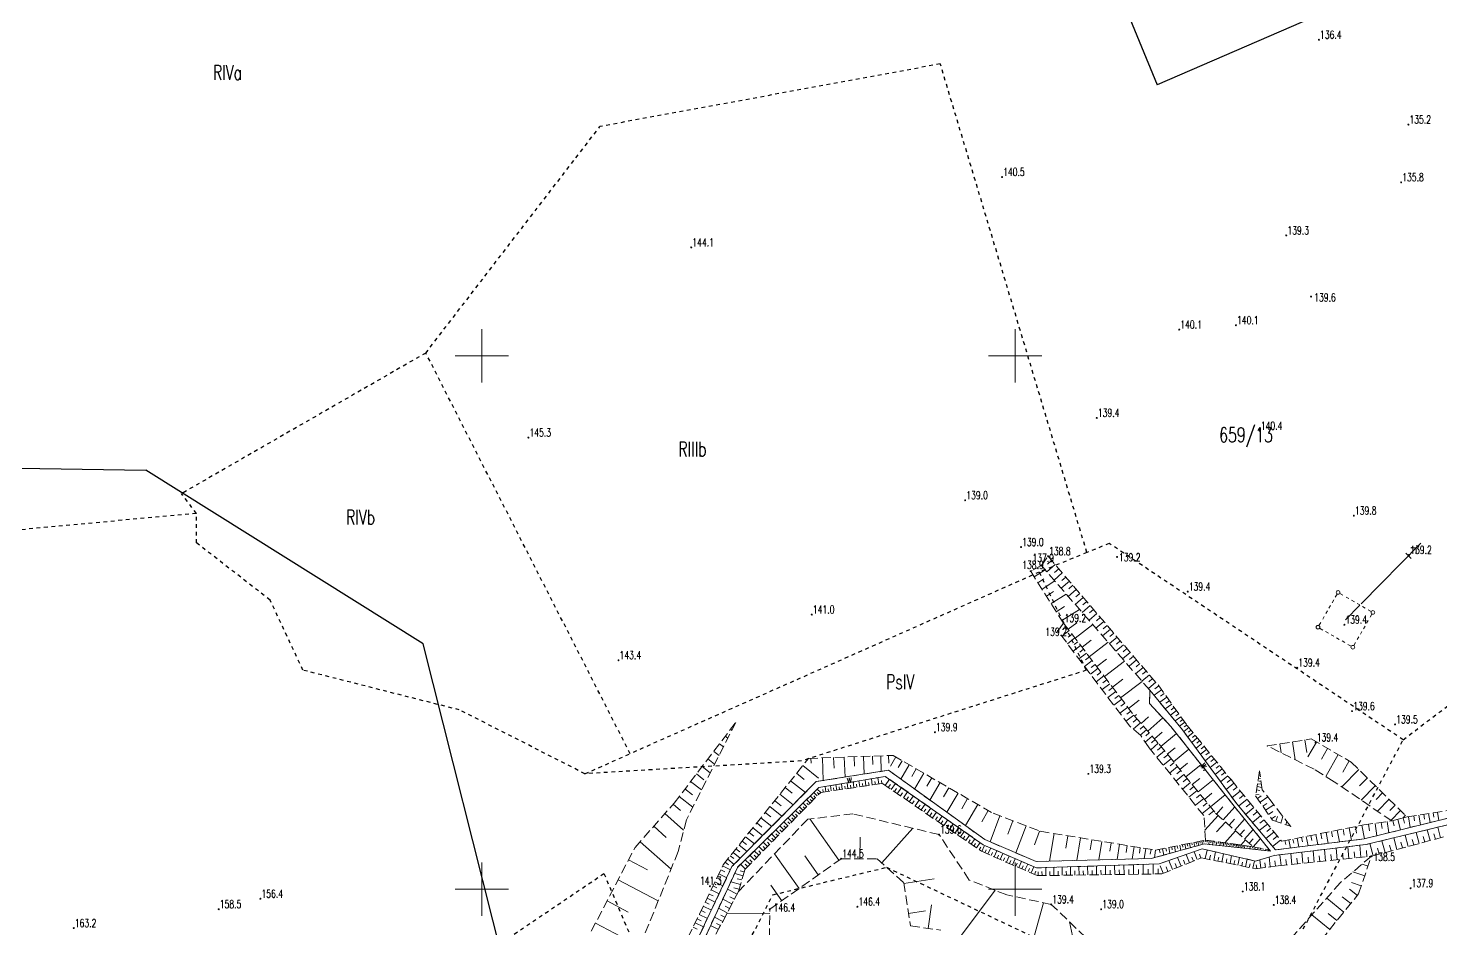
# Model space of a CAD drawing. Header units: metres. Extents: x 7583802 to 7586368, y 5958992 to 5960558.
# Drawn here: x 7585615 to 7585879.8, y 5959492.6 to 5959661.4 of the extents above; entities that cross this region are included whole.
import ezdxf
from ezdxf.enums import TextEntityAlignment as Align

# ---------------------------------------------------------------- set-up
doc = ezdxf.new("R2010")
doc.units = ezdxf.units.M
for name, pattern in [('1', [0]), ('2', [3, 2, -1]), ('3_1', [0]), ('3_BUBZ02', [2.45, 1.75, -0.7]), ('3_BUBZ02G', [2.45, 1.75, -0.7]), ('3_PTRW02', [0]), ('4_14', [1, -1]), ('4_SUPE_01', [0]), ('4_SUSM03_02', [0]), ('GUZ', [1.4, 0.7, -0.7])]:
    doc.linetypes.add(name, pattern=pattern)
doc.layers.get('0').update_dxf_attribs({"color": 250, "linetype": 'CONTINUOUS', "lineweight": 100})
for name, color, linetype, lineweight in [('1000_L_1', 7, '1', 18), ('BUBZ_L_1', 7, '3_BUBZ02', 18), ('DZIALKI-G_L_0', 7, '1', 25), ('DZIALKI_N_T_0', 7, 'CONTINUOUS', 25), ('KONTURY_L_0', 114, '2', 25), ('KONTURY_NR_T_0', 114, 'CONTINUOUS', 25), ('PTRW_E_T_0', 7, 'CONTINUOUS', 15), ('PTRW_L_1', 7, 'CONTINUOUS', 18), ('RTPW_T_0', 7, 'CONTINUOUS', 15), ('SUPE_L_1', 1, '4_SUPE_01', 18), ('SUSM_L_5', 7, 'CONTINUOUS', 18)]:
    doc.layers.add(name, color=color, linetype=linetype, lineweight=lineweight)
doc.styles.get("Standard").update_dxf_attribs({"font": 'Simplex.SHX', "width": 0.75})

# ---------------------------------------------------------------- blocks, each defined once
blk = doc.blocks.new('3_RTPW01')
at = {"linetype": 'CONTINUOUS'}
blk.add_circle((0, 0), 0.09, dxfattribs=at)

msp = doc.modelspace()

# ---------------------------------------------------------------- linework, layer by layer
at = {"layer": '1000_L_1', "linetype": '1'}
for p, q in [((7585700, 5959595), (7585700, 5959605)), ((7585800, 5959595), (7585800, 5959605)), ((7585695, 5959600), (7585705, 5959600)), ((7585795, 5959600), (7585805, 5959600)), ((7585700, 5959495), (7585700, 5959505)), ((7585800, 5959495), (7585800, 5959505)), ((7585695, 5959500), (7585705, 5959500)), ((7585795, 5959500), (7585805, 5959500))]:
    msp.add_line(p, q, dxfattribs=at)
at = {"layer": 'BUBZ_L_1', "linetype": '3_BUBZ02'}
for p, q in [((7585804.94, 5959560.68), (7585806.17, 5959562.43)), ((7585804.94, 5959560.68), (7585802.92, 5959559.63)), ((7585825.25, 5959537.33), (7585804.94, 5959560.68)), ((7585825.25, 5959537.33), (7585804.94, 5959560.68)), ((7585808.02, 5959548.4), (7585809.08, 5959549.9)), ((7585821.42, 5959530.65), (7585808.02, 5959548.4)), ((7585825.2, 5959534.8), (7585825.25, 5959537.33)), ((7585831.4, 5959529.88), (7585825.25, 5959537.33)), ((7585829.2, 5959530.51), (7585825.2, 5959534.8)), ((7585747.62, 5959531.24), (7585738.37, 5959513.01)), ((7585823.56, 5959528.79), (7585821.42, 5959530.65)), ((7585825.16, 5959526.49), (7585823.56, 5959528.79)), ((7585841.1, 5959515.55), (7585829.2, 5959530.51)), ((7585841.57, 5959515.99), (7585831.4, 5959529.88)), ((7585835.39, 5959513.8), (7585825.16, 5959526.49)), ((7585856.08, 5959522.48), (7585847.28, 5959526.88)), ((7585762.71, 5959520.18), (7585746.92, 5959504.23)), ((7585776.26, 5959522.31), (7585762.71, 5959520.18)), ((7585775.67, 5959521.16), (7585763.2, 5959519.06)), ((7585794, 5959508.34), (7585775.67, 5959521.16)), ((7585794.34, 5959509.29), (7585776.26, 5959522.31)), ((7585846.35, 5959518.62), (7585845.83, 5959522.19)), ((7585859.83, 5959520.16), (7585856.08, 5959522.48)), ((7585870.62, 5959512.79), (7585859.83, 5959520.16)), ((7585763.2, 5959519.06), (7585747.95, 5959504.09)), ((7585848.18, 5959516.27), (7585846.35, 5959518.62)), ((7585847.89, 5959507.16), (7585841.1, 5959515.55)), ((7585848.82, 5959507.37), (7585841.57, 5959515.99)), ((7585851.66, 5959511.79), (7585848.18, 5959516.27)), ((7585886.83, 5959514.73), (7585865.42, 5959509.44)), ((7585738.37, 5959513.01), (7585736.83, 5959507.07)), ((7585761.13, 5959513.13), (7585748.16, 5959499.6)), ((7585769.6, 5959514.12), (7585761.13, 5959513.13)), ((7585785.74, 5959510.25), (7585769.6, 5959514.12)), ((7585835.72, 5959509.21), (7585835.39, 5959513.8)), ((7585886.62, 5959513.38), (7585865.73, 5959508.37)), ((7585873.51, 5959513.56), (7585870.62, 5959512.79)), ((7585791.41, 5959501.71), (7585785.74, 5959510.25)), ((7585865.42, 5959509.44), (7585848.82, 5959507.37)), ((7585736.83, 5959507.07), (7585728.48, 5959486.38)), ((7585804.01, 5959503.99), (7585794, 5959508.34)), ((7585803.93, 5959505.2), (7585794.34, 5959509.29)), ((7585835.45, 5959508.48), (7585825.48, 5959505.74)), ((7585835.1, 5959507.55), (7585827.01, 5959504.75)), ((7585845.06, 5959505.28), (7585835.1, 5959507.55)), ((7585847.89, 5959507.16), (7585835.45, 5959508.48)), ((7585844.63, 5959507.95), (7585835.72, 5959509.21)), ((7585844.63, 5959507.95), (7585847.34, 5959507.43)), ((7585847.34, 5959507.43), (7585847.89, 5959507.16)), ((7585865.73, 5959508.37), (7585848.6, 5959506.34)), ((7585746.92, 5959504.23), (7585736.83, 5959482.9)), ((7585747.95, 5959504.09), (7585737.61, 5959481.78)), ((7585825.48, 5959505.74), (7585803.93, 5959505.2)), ((7585827.01, 5959504.75), (7585804.01, 5959503.99)), ((7585848.6, 5959506.34), (7585845.06, 5959505.28)), ((7585866.81, 5959506.19), (7585860.98, 5959501.24)), ((7585798.42, 5959498.94), (7585791.41, 5959501.71)), ((7585748.16, 5959499.6), (7585738.31, 5959480.96)), ((7585806.77, 5959497.15), (7585798.42, 5959498.94)), ((7585860.98, 5959501.24), (7585851.33, 5959490.29)), ((7585813.24, 5959490.97), (7585806.77, 5959497.15))]:
    msp.add_line(p, q, dxfattribs=at)
at = {"layer": 'BUBZ_L_1', "linetype": '3_BUBZ02G'}
for p, q in [((7585806.17, 5959562.43), (7585826.8, 5959538.29)), ((7585802.92, 5959559.63), (7585809.08, 5959549.9)), ((7585809.08, 5959549.9), (7585822.41, 5959532.45)), ((7585809.08, 5959549.9), (7585822.41, 5959532.45)), ((7585826.8, 5959538.29), (7585832.28, 5959530.69)), ((7585736.06, 5959516.13), (7585747.62, 5959531.24)), ((7585822.41, 5959532.45), (7585827.01, 5959527.19)), ((7585822.41, 5959532.45), (7585827.01, 5959527.19)), ((7585832.28, 5959530.69), (7585840.48, 5959520.54)), ((7585847.28, 5959526.88), (7585855.54, 5959528.17)), ((7585855.54, 5959528.17), (7585863.02, 5959523.83)), ((7585827.01, 5959527.19), (7585837.6, 5959514.25)), ((7585827.01, 5959527.19), (7585837.6, 5959514.25)), ((7585745.26, 5959504.56), (7585761.28, 5959524.53)), ((7585761.28, 5959524.53), (7585777.11, 5959525.1)), ((7585777.11, 5959525.1), (7585795.86, 5959514.23)), ((7585863.02, 5959523.83), (7585873.51, 5959513.56)), ((7585840.48, 5959520.54), (7585849.96, 5959508.98)), ((7585845.83, 5959522.19), (7585845.09, 5959517.52)), ((7585749.33, 5959503.71), (7585763.56, 5959518.14)), ((7585763.56, 5959518.14), (7585775.14, 5959519.81)), ((7585775.14, 5959519.81), (7585793.67, 5959507.12)), ((7585845.09, 5959517.52), (7585848.25, 5959512.94)), ((7585728.76, 5959507.85), (7585736.06, 5959516.13)), ((7585873.51, 5959513.56), (7585887.12, 5959515.69)), ((7585795.86, 5959514.23), (7585804.69, 5959510.87)), ((7585837.6, 5959514.25), (7585844.63, 5959507.95)), ((7585837.6, 5959514.25), (7585844.63, 5959507.95)), ((7585848.25, 5959512.94), (7585851.66, 5959511.79)), ((7585849.96, 5959508.98), (7585865.36, 5959512.05)), ((7585865.36, 5959512.05), (7585870.62, 5959512.79)), ((7585870.62, 5959512.79), (7585873.51, 5959513.56)), ((7585804.69, 5959510.87), (7585826.35, 5959507.32)), ((7585866.81, 5959506.19), (7585886.51, 5959511.45)), ((7585720.54, 5959492.16), (7585728.76, 5959507.85)), ((7585793.67, 5959507.12), (7585804.15, 5959502.54)), ((7585826.35, 5959507.32), (7585835.72, 5959509.21)), ((7585835.72, 5959509.21), (7585844.63, 5959507.95)), ((7585844.63, 5959507.95), (7585847.34, 5959507.43)), ((7585847.34, 5959507.43), (7585847.89, 5959507.16)), ((7585735.47, 5959484.3), (7585745.26, 5959504.56)), ((7585754, 5959496.25), (7585767.38, 5959505.72)), ((7585767.38, 5959505.72), (7585774.14, 5959505.7)), ((7585774.14, 5959505.7), (7585779.14, 5959501.22)), ((7585827.51, 5959502.87), (7585834.92, 5959505.88)), ((7585834.92, 5959505.88), (7585845.06, 5959503.84)), ((7585845.06, 5959503.84), (7585849.3, 5959504.39)), ((7585849.3, 5959504.39), (7585866.81, 5959506.19)), ((7585864.38, 5959499.11), (7585866.81, 5959506.19)), ((7585748.16, 5959499.6), (7585749.33, 5959503.71)), ((7585804.15, 5959502.54), (7585827.51, 5959502.87)), ((7585738.31, 5959480.96), (7585748.16, 5959499.6)), ((7585779.14, 5959501.22), (7585780.41, 5959493.1)), ((7585854.31, 5959486.66), (7585864.38, 5959499.11)), ((7585753.92, 5959485.99), (7585754, 5959496.25)), ((7585780.41, 5959493.1), (7585786.06, 5959492.33))]:
    msp.add_line(p, q, dxfattribs=at)
at = {"layer": 'BUBZ_L_1', "linetype": '3_1'}
for p, q in [((7585802.94, 5959559.61), (7585803.22, 5959559.78)), ((7585803.58, 5959558.58), (7585805.64, 5959559.88)), ((7585807.51, 5959560.86), (7585805.95, 5959559.52)), ((7585806.84, 5959561.64), (7585806.06, 5959560.97)), ((7585808.18, 5959560.07), (7585807.4, 5959559.41)), ((7585804.29, 5959557.47), (7585805.4, 5959558.17)), ((7585805.05, 5959556.27), (7585807.45, 5959557.79)), ((7585808.85, 5959559.29), (7585807.3, 5959557.97)), ((7585810.17, 5959557.75), (7585808.63, 5959556.43)), ((7585809.51, 5959558.52), (7585808.74, 5959557.86)), ((7585805.87, 5959554.96), (7585807.18, 5959555.79)), ((7585806.77, 5959553.56), (7585809.58, 5959555.34)), ((7585811.48, 5959556.21), (7585809.96, 5959554.91)), ((7585810.83, 5959556.98), (7585810.06, 5959556.32)), ((7585812.78, 5959554.69), (7585811.27, 5959553.4)), ((7585812.13, 5959555.45), (7585811.38, 5959554.8)), ((7585807.73, 5959552.03), (7585809.26, 5959553)), ((7585808.78, 5959550.38), (7585812.08, 5959552.47)), ((7585814.07, 5959553.18), (7585812.57, 5959551.9)), ((7585813.43, 5959553.94), (7585812.68, 5959553.29)), ((7585814.71, 5959552.43), (7585813.97, 5959551.8)), ((7585809.61, 5959549.2), (7585808.91, 5959548.67)), ((7585809.97, 5959548.74), (7585811.58, 5959549.97)), ((7585811.24, 5959547.08), (7585814.56, 5959549.62)), ((7585815.35, 5959551.69), (7585813.86, 5959550.42)), ((7585816.62, 5959550.21), (7585815.14, 5959548.95)), ((7585815.98, 5959550.95), (7585815.24, 5959550.31)), ((7585817.24, 5959549.47), (7585816.51, 5959548.84)), ((7585810.14, 5959548.51), (7585808.75, 5959547.44)), ((7585811.21, 5959547.11), (7585809.81, 5959546.03)), ((7585810.68, 5959547.81), (7585809.98, 5959547.27)), ((7585811.75, 5959546.4), (7585811.05, 5959545.86)), ((7585812.55, 5959545.36), (7585814.27, 5959546.67)), ((7585817.87, 5959548.74), (7585816.41, 5959547.49)), ((7585819.12, 5959547.28), (7585817.67, 5959546.05)), ((7585818.49, 5959548.01), (7585817.77, 5959547.39)), ((7585819.73, 5959546.56), (7585819.01, 5959545.94)), ((7585812.29, 5959545.7), (7585810.88, 5959544.62)), ((7585813.37, 5959544.28), (7585811.95, 5959543.19)), ((7585812.83, 5959544.99), (7585812.12, 5959544.45)), ((7585813.9, 5959543.58), (7585817.45, 5959546.29)), ((7585820.35, 5959545.84), (7585818.91, 5959544.61)), ((7585821.57, 5959544.41), (7585820.15, 5959543.19)), ((7585820.96, 5959545.12), (7585820.25, 5959544.51)), ((7585814.46, 5959542.86), (7585813.03, 5959541.76)), ((7585813.92, 5959543.57), (7585813.2, 5959543.02)), ((7585815.55, 5959541.42), (7585814.12, 5959540.32)), ((7585815.01, 5959542.14), (7585814.29, 5959541.59)), ((7585815.3, 5959541.75), (7585817.14, 5959543.15)), ((7585816.75, 5959539.86), (7585820.53, 5959542.75)), ((7585822.78, 5959542.99), (7585821.37, 5959541.79)), ((7585822.18, 5959543.7), (7585821.47, 5959543.09)), ((7585823.99, 5959541.58), (7585822.59, 5959540.39)), ((7585823.39, 5959542.29), (7585822.68, 5959541.69)), ((7585816.66, 5959539.98), (7585815.21, 5959538.88)), ((7585816.1, 5959540.7), (7585815.38, 5959540.15)), ((7585817.76, 5959538.53), (7585816.31, 5959537.42)), ((7585817.21, 5959539.26), (7585816.48, 5959538.71)), ((7585818.24, 5959537.91), (7585820.2, 5959539.4)), ((7585819.79, 5959535.89), (7585823.82, 5959538.97)), ((7585825.18, 5959540.19), (7585823.79, 5959539.01)), ((7585824.58, 5959540.89), (7585823.89, 5959540.29)), ((7585826.36, 5959538.81), (7585824.98, 5959537.64)), ((7585825.77, 5959539.5), (7585825.08, 5959538.91)), ((7585818.88, 5959537.08), (7585817.41, 5959535.96)), ((7585818.32, 5959537.81), (7585817.59, 5959537.25)), ((7585819.43, 5959536.35), (7585818.7, 5959535.78)), ((7585827.45, 5959537.38), (7585826.05, 5959536.37)), ((7585826.93, 5959538.11), (7585826.2, 5959537.59)), ((7585828.45, 5959536), (7585827.14, 5959535.05)), ((7585827.96, 5959536.68), (7585827.28, 5959536.19)), ((7585819.99, 5959535.61), (7585818.52, 5959534.49)), ((7585821.12, 5959534.14), (7585819.64, 5959533.01)), ((7585820.56, 5959534.88), (7585819.82, 5959534.31)), ((7585821.69, 5959533.4), (7585820.94, 5959532.83)), ((7585821.29, 5959533.91), (7585823.27, 5959535.42)), ((7585829.39, 5959534.7), (7585828.16, 5959533.81)), ((7585828.93, 5959535.34), (7585828.29, 5959534.88)), ((7585830.26, 5959533.49), (7585829.11, 5959532.65)), ((7585829.83, 5959534.08), (7585829.24, 5959533.65)), ((7585822.25, 5959532.66), (7585820.76, 5959531.52)), ((7585822.86, 5959531.94), (7585822.13, 5959531.3)), ((7585823.49, 5959531.21), (7585822.14, 5959530.03)), ((7585822.4, 5959532.46), (7585822.76, 5959532.74)), ((7585824.08, 5959530.54), (7585823.45, 5959529.98)), ((7585823.62, 5959531.07), (7585825.01, 5959532.29)), ((7585824.86, 5959529.65), (7585827.69, 5959532.13)), ((7585831.08, 5959532.35), (7585830, 5959531.57)), ((7585830.68, 5959532.91), (7585830.12, 5959532.51)), ((7585831.85, 5959531.29), (7585830.84, 5959530.56)), ((7585831.47, 5959531.81), (7585830.95, 5959531.44)), ((7585832.21, 5959530.78), (7585831.72, 5959530.43)), ((7585745.65, 5959528.67), (7585746.13, 5959528.3)), ((7585746.73, 5959530.08), (7585746.95, 5959529.91)), ((7585824.64, 5959529.9), (7585823.46, 5959528.88)), ((7585825.68, 5959528.71), (7585824.4, 5959527.59)), ((7585825.15, 5959529.32), (7585824.54, 5959528.78)), ((7585826.24, 5959528.07), (7585825.57, 5959527.47)), ((7585826.12, 5959528.21), (7585827.56, 5959529.47)), ((7585827.35, 5959526.78), (7585830.27, 5959529.17)), ((7585832.59, 5959530.31), (7585831.64, 5959529.55)), ((7585833.36, 5959529.36), (7585832.37, 5959528.56)), ((7585832.97, 5959529.84), (7585832.48, 5959529.45)), ((7585834.16, 5959528.36), (7585833.13, 5959527.52)), ((7585833.76, 5959528.86), (7585833.25, 5959528.45)), ((7585854.32, 5959527.98), (7585854.69, 5959525.63)), ((7585743.49, 5959525.84), (7585744.49, 5959525.08)), ((7585744.57, 5959527.25), (7585745.31, 5959526.69)), ((7585826.84, 5959527.39), (7585825.43, 5959526.16)), ((7585828.03, 5959525.94), (7585826.57, 5959524.74)), ((7585827.44, 5959526.67), (7585826.71, 5959526.07)), ((7585828.53, 5959525.33), (7585829.98, 5959526.52)), ((7585829.71, 5959523.89), (7585832.59, 5959526.25)), ((7585835.01, 5959527.31), (7585833.93, 5959526.43)), ((7585834.58, 5959527.84), (7585834.05, 5959527.41)), ((7585835.9, 5959526.21), (7585834.76, 5959525.29)), ((7585835.45, 5959526.76), (7585834.9, 5959526.32)), ((7585836.36, 5959525.64), (7585835.78, 5959525.17)), ((7585849.63, 5959527.25), (7585849.89, 5959525.58)), ((7585851.98, 5959527.61), (7585852.5, 5959524.27)), ((7585856.53, 5959527.6), (7585854.91, 5959524.8)), ((7585858.59, 5959526.4), (7585857.42, 5959524.39)), ((7585860.6, 5959525.23), (7585858.23, 5959521.15)), ((7585741.33, 5959523.02), (7585742.86, 5959521.85)), ((7585742.41, 5959524.43), (7585743.67, 5959523.46)), ((7585760.2, 5959523.18), (7585763.15, 5959520.81)), ((7585761.71, 5959524.55), (7585761.74, 5959523.62)), ((7585763.86, 5959524.62), (7585764.01, 5959520.38)), ((7585765.98, 5959524.7), (7585766.05, 5959522.71)), ((7585767.97, 5959524.77), (7585768.11, 5959521.03)), ((7585769.84, 5959524.84), (7585769.91, 5959523.08)), ((7585771.6, 5959524.9), (7585771.72, 5959521.6)), ((7585773.25, 5959524.96), (7585773.31, 5959523.41)), ((7585774.81, 5959525.02), (7585774.91, 5959522.1)), ((7585776.27, 5959525.07), (7585776.32, 5959523.65)), ((7585777.61, 5959524.81), (7585776.61, 5959523.08)), ((7585778.84, 5959524.1), (7585778.1, 5959522.81)), ((7585780.13, 5959523.35), (7585778.56, 5959520.65)), ((7585781.48, 5959522.57), (7585780.66, 5959521.15)), ((7585829.23, 5959524.47), (7585827.76, 5959523.27)), ((7585828.63, 5959525.21), (7585827.9, 5959524.61)), ((7585830.44, 5959523), (7585828.96, 5959521.78)), ((7585829.84, 5959523.74), (7585829.1, 5959523.13)), ((7585830.88, 5959522.46), (7585832.31, 5959523.63)), ((7585832.04, 5959521.04), (7585834.88, 5959523.36)), ((7585836.83, 5959525.06), (7585835.64, 5959524.09)), ((7585837.81, 5959523.85), (7585836.56, 5959522.84)), ((7585837.31, 5959524.46), (7585836.7, 5959523.97)), ((7585838.83, 5959522.58), (7585837.52, 5959521.52)), ((7585838.31, 5959523.22), (7585837.67, 5959522.71)), ((7585862.64, 5959524.05), (7585861.44, 5959521.97)), ((7585739.17, 5959520.2), (7585741.22, 5959518.63)), ((7585740.25, 5959521.61), (7585741.66, 5959520.53)), ((7585757.92, 5959520.35), (7585760.68, 5959518.13)), ((7585759.03, 5959521.73), (7585760.48, 5959520.56)), ((7585768.67, 5959518.88), (7585768.51, 5959519.95)), ((7585769.77, 5959519.04), (7585769.61, 5959520.14)), ((7585770.89, 5959519.2), (7585770.73, 5959520.33)), ((7585772.04, 5959519.36), (7585771.87, 5959520.52)), ((7585772.63, 5959519.45), (7585772.54, 5959520.03)), ((7585773.22, 5959519.53), (7585773.05, 5959520.72)), ((7585773.82, 5959519.62), (7585773.73, 5959520.22)), ((7585774.43, 5959519.71), (7585774.25, 5959520.92)), ((7585775.04, 5959519.8), (7585774.95, 5959520.41)), ((7585775.64, 5959519.47), (7585776.43, 5959520.63)), ((7585782.9, 5959521.75), (7585781.17, 5959518.77)), ((7585784.38, 5959520.88), (7585783.48, 5959519.32)), ((7585785.94, 5959519.98), (7585784.04, 5959516.71)), ((7585831.66, 5959521.51), (7585830.16, 5959520.28)), ((7585831.05, 5959522.25), (7585830.3, 5959521.64)), ((7585832.89, 5959520.01), (7585831.38, 5959518.78)), ((7585832.27, 5959520.76), (7585831.52, 5959520.15)), ((7585833.2, 5959519.63), (7585834.61, 5959520.78)), ((7585834.34, 5959518.23), (7585837.15, 5959520.52)), ((7585839.9, 5959521.26), (7585838.53, 5959520.15)), ((7585839.36, 5959521.93), (7585838.69, 5959521.38)), ((7585840.46, 5959520.57), (7585839.75, 5959520)), ((7585845.53, 5959520.3), (7585846.12, 5959520.2)), ((7585845.61, 5959520.83), (7585846.04, 5959520.76)), ((7585845.7, 5959521.36), (7585845.96, 5959521.31)), ((7585845.78, 5959521.89), (7585845.88, 5959521.87)), ((7585864.42, 5959522.46), (7585861.23, 5959519.2)), ((7585866.05, 5959520.86), (7585864.6, 5959519.38)), ((7585737.01, 5959517.37), (7585739.59, 5959515.41)), ((7585738.09, 5959518.79), (7585739.5, 5959517.71)), ((7585755.87, 5959517.79), (7585758.37, 5959515.79)), ((7585756.87, 5959519.04), (7585758.18, 5959517.98)), ((7585762.27, 5959516.83), (7585761.6, 5959517.49)), ((7585762.92, 5959517.49), (7585762.26, 5959518.14)), ((7585762.59, 5959517.16), (7585762.26, 5959517.49)), ((7585763.56, 5959518.14), (7585762.91, 5959518.78)), ((7585763.24, 5959517.81), (7585762.91, 5959518.14)), ((7585764.04, 5959518.21), (7585763.97, 5959518.69)), ((7585764.53, 5959518.28), (7585764.39, 5959519.26)), ((7585765.03, 5959518.35), (7585764.96, 5959518.85)), ((7585765.53, 5959518.42), (7585765.38, 5959519.43)), ((7585766.04, 5959518.5), (7585765.96, 5959519.01)), ((7585766.55, 5959518.57), (7585766.4, 5959519.6)), ((7585767.07, 5959518.65), (7585767, 5959519.17)), ((7585767.6, 5959518.72), (7585767.45, 5959519.77)), ((7585768.13, 5959518.8), (7585768.05, 5959519.33)), ((7585769.21, 5959518.96), (7585769.14, 5959519.5)), ((7585770.32, 5959519.12), (7585770.24, 5959519.67)), ((7585771.46, 5959519.28), (7585771.38, 5959519.85)), ((7585776.21, 5959519.08), (7585776.61, 5959519.65)), ((7585776.79, 5959518.68), (7585777.57, 5959519.83)), ((7585777.36, 5959518.29), (7585777.75, 5959518.86)), ((7585777.92, 5959517.9), (7585778.7, 5959519.04)), ((7585778.49, 5959517.52), (7585778.88, 5959518.08)), ((7585779.05, 5959517.13), (7585779.82, 5959518.26)), ((7585779.61, 5959516.75), (7585780, 5959517.31)), ((7585780.17, 5959516.37), (7585780.93, 5959517.48)), ((7585787.58, 5959519.03), (7585786.58, 5959517.31)), ((7585789.3, 5959518.03), (7585787.21, 5959514.43)), ((7585834.12, 5959518.5), (7585832.6, 5959517.26)), ((7585833.5, 5959519.26), (7585832.75, 5959518.64)), ((7585834.74, 5959517.74), (7585833.98, 5959517.12)), ((7585835.48, 5959516.84), (7585836.87, 5959517.98)), ((7585836.61, 5959515.46), (7585839.38, 5959517.72)), ((7585841.03, 5959519.87), (7585839.59, 5959518.69)), ((7585842.22, 5959518.41), (7585840.71, 5959517.17)), ((7585841.62, 5959519.15), (7585840.88, 5959518.55)), ((7585842.85, 5959517.65), (7585842.07, 5959517.01)), ((7585845.13, 5959517.77), (7585845.76, 5959517.67)), ((7585845.26, 5959518.62), (7585845.89, 5959518.52)), ((7585845.36, 5959519.24), (7585846.28, 5959519.09)), ((7585845.43, 5959517.02), (7585846.14, 5959517.51)), ((7585845.45, 5959519.77), (7585845.98, 5959519.68)), ((7585845.93, 5959516.3), (7585847.38, 5959517.3)), ((7585867.53, 5959519.41), (7585864.89, 5959516.71)), ((7585868.89, 5959518.09), (7585867.68, 5959516.85)), ((7585735.89, 5959515.94), (7585737.26, 5959514.73)), ((7585754.02, 5959515.48), (7585756.27, 5959513.68)), ((7585754.92, 5959516.61), (7585756.11, 5959515.66)), ((7585759.55, 5959514.08), (7585758.84, 5959514.78)), ((7585760.25, 5959514.78), (7585759.55, 5959515.47)), ((7585759.9, 5959514.43), (7585759.55, 5959514.78)), ((7585760.93, 5959515.47), (7585760.24, 5959516.15)), ((7585760.59, 5959515.13), (7585760.24, 5959515.47)), ((7585761.6, 5959516.16), (7585760.92, 5959516.83)), ((7585761.27, 5959515.82), (7585760.93, 5959516.15)), ((7585761.94, 5959516.49), (7585761.6, 5959516.83)), ((7585780.72, 5959515.99), (7585781.1, 5959516.54)), ((7585781.28, 5959515.61), (7585782.03, 5959516.71)), ((7585781.82, 5959515.23), (7585782.2, 5959515.78)), ((7585782.37, 5959514.86), (7585783.12, 5959515.95)), ((7585782.91, 5959514.49), (7585783.29, 5959515.03)), ((7585783.45, 5959514.12), (7585784.19, 5959515.2)), ((7585791.1, 5959516.99), (7585790, 5959515.1)), ((7585792.99, 5959515.89), (7585790.69, 5959511.92)), ((7585794.98, 5959514.74), (7585793.77, 5959512.65)), ((7585835.37, 5959516.98), (7585833.84, 5959515.73)), ((7585836.62, 5959515.45), (7585835.08, 5959514.18)), ((7585835.99, 5959516.21), (7585835.23, 5959515.58)), ((7585837.25, 5959514.67), (7585836.34, 5959513.93)), ((7585837.76, 5959514.1), (7585838.95, 5959515.43)), ((7585838.99, 5959513.01), (7585841.18, 5959515.45)), ((7585843.49, 5959516.87), (7585841.91, 5959515.58)), ((7585844.77, 5959515.3), (7585843.22, 5959514.03)), ((7585844.13, 5959516.09), (7585843.35, 5959515.45)), ((7585846.45, 5959515.56), (7585847.19, 5959516.07)), ((7585846.97, 5959514.79), (7585848.51, 5959515.85)), ((7585870.12, 5959516.88), (7585867.92, 5959514.63)), ((7585871.24, 5959515.78), (7585870.24, 5959514.76)), ((7585872.26, 5959514.78), (7585870.44, 5959512.91)), ((7585734.33, 5959514.17), (7585737.86, 5959511.06)), ((7585751.57, 5959512.43), (7585752.54, 5959511.66)), ((7585752.35, 5959513.4), (7585754.38, 5959511.77)), ((7585753.16, 5959514.41), (7585754.23, 5959513.55)), ((7585757.4, 5959511.89), (7585756.65, 5959512.63)), ((7585758.13, 5959512.63), (7585757.39, 5959513.36)), ((7585757.77, 5959512.26), (7585757.39, 5959512.63)), ((7585758.85, 5959513.36), (7585758.12, 5959514.07)), ((7585758.49, 5959513), (7585758.12, 5959513.36)), ((7585759.2, 5959513.72), (7585758.84, 5959514.07)), ((7585766.97, 5959505.43), (7585761.49, 5959513.17)), ((7585783.99, 5959513.75), (7585784.36, 5959514.29)), ((7585784.53, 5959513.38), (7585785.26, 5959514.45)), ((7585785.06, 5959513.02), (7585785.43, 5959513.55)), ((7585785.59, 5959512.65), (7585786.32, 5959513.71)), ((7585786.12, 5959512.29), (7585786.48, 5959512.82)), ((7585786.64, 5959511.93), (7585787.36, 5959512.98)), ((7585787.17, 5959511.57), (7585787.52, 5959512.1)), ((7585787.69, 5959511.22), (7585788.4, 5959512.26)), ((7585797.16, 5959513.73), (7585795.31, 5959508.87)), ((7585799.59, 5959512.81), (7585798.65, 5959510.33)), ((7585838.07, 5959513.83), (7585835.59, 5959511.06)), ((7585839.45, 5959512.59), (7585837.78, 5959510.73)), ((7585840.12, 5959511.99), (7585841.13, 5959513.13)), ((7585841.17, 5959511.06), (7585843.04, 5959513.15)), ((7585846.04, 5959513.75), (7585844.51, 5959512.5)), ((7585845.41, 5959514.53), (7585844.64, 5959513.89)), ((7585847.3, 5959512.22), (7585845.78, 5959510.98)), ((7585846.67, 5959512.99), (7585845.91, 5959512.36)), ((7585847.52, 5959514), (7585848.31, 5959514.54)), ((7585848.07, 5959513.19), (7585848.84, 5959513.72)), ((7585848.88, 5959512.73), (7585849.19, 5959513.65)), ((7585849.81, 5959512.41), (7585850.22, 5959513.64)), ((7585850.73, 5959512.1), (7585850.94, 5959512.72)), ((7585865.01, 5959511.98), (7585865.51, 5959509.46)), ((7585866.28, 5959512.18), (7585866.45, 5959510.96)), ((7585867.5, 5959512.35), (7585867.82, 5959510.03)), ((7585868.66, 5959512.51), (7585868.81, 5959511.41)), ((7585869.75, 5959512.67), (7585870.05, 5959510.58)), ((7585870.79, 5959512.84), (7585871.05, 5959511.87)), ((7585871.76, 5959513.09), (7585872.28, 5959511.14)), ((7585873.2, 5959513.87), (7585872.68, 5959513.34)), ((7585872.74, 5959513.36), (7585873, 5959512.37)), ((7585873.73, 5959513.6), (7585874.05, 5959511.57)), ((7585874.75, 5959513.75), (7585874.9, 5959512.79)), ((7585875.71, 5959513.9), (7585876, 5959512.05)), ((7585876.64, 5959514.05), (7585876.78, 5959513.16)), ((7585877.52, 5959514.19), (7585877.79, 5959512.5)), ((7585878.37, 5959514.32), (7585878.5, 5959513.51)), ((7585879.18, 5959514.45), (7585879.42, 5959512.9)), ((7585732.25, 5959511.81), (7585734.61, 5959509.72)), ((7585749.47, 5959509.81), (7585751.13, 5959508.48)), ((7585750.14, 5959510.64), (7585751.01, 5959509.94)), ((7585750.84, 5959511.51), (7585752.67, 5959510.04)), ((7585754.36, 5959508.81), (7585753.56, 5959509.6)), ((7585755.14, 5959509.6), (7585754.35, 5959510.38)), ((7585754.75, 5959509.21), (7585754.36, 5959509.6)), ((7585755.9, 5959510.38), (7585755.13, 5959511.14)), ((7585755.52, 5959509.99), (7585755.13, 5959510.37)), ((7585756.66, 5959511.14), (7585755.9, 5959511.89)), ((7585756.28, 5959510.76), (7585755.9, 5959511.14)), ((7585757.03, 5959511.52), (7585756.65, 5959511.89)), ((7585770.92, 5959505.71), (7585770.93, 5959509.75)), ((7585774.99, 5959504.94), (7585780.81, 5959511.43)), ((7585788.2, 5959510.86), (7585788.56, 5959511.38)), ((7585788.72, 5959510.51), (7585789.42, 5959511.54)), ((7585789.23, 5959510.16), (7585789.58, 5959510.67)), ((7585789.74, 5959509.81), (7585790.44, 5959510.83)), ((7585790.25, 5959509.46), (7585790.6, 5959509.97)), ((7585790.75, 5959509.12), (7585791.44, 5959510.13)), ((7585791.75, 5959508.43), (7585792.44, 5959509.43)), ((7585802.07, 5959511.87), (7585800.15, 5959506.81)), ((7585804.6, 5959510.91), (7585803.62, 5959508.33)), ((7585807.31, 5959510.44), (7585806.46, 5959505.26)), ((7585809.9, 5959510.02), (7585809.52, 5959507.67)), ((7585812.24, 5959509.63), (7585811.55, 5959505.39)), ((7585841.31, 5959510.92), (7585839.32, 5959508.7)), ((7585842.13, 5959510.19), (7585843, 5959511.16)), ((7585843.03, 5959509.38), (7585844.64, 5959511.18)), ((7585843.86, 5959508.64), (7585844.61, 5959509.47)), ((7585844.63, 5959507.95), (7585846.01, 5959509.49)), ((7585848.54, 5959510.71), (7585847.04, 5959509.48)), ((7585847.92, 5959511.47), (7585847.17, 5959510.85)), ((7585849.15, 5959509.96), (7585848.41, 5959509.35)), ((7585852.1, 5959509.41), (7585852.26, 5959508.61)), ((7585852.89, 5959509.56), (7585853.22, 5959507.92)), ((7585853.72, 5959509.73), (7585853.89, 5959508.88)), ((7585854.57, 5959509.9), (7585854.92, 5959508.13)), ((7585855.45, 5959510.08), (7585855.64, 5959509.16)), ((7585856.37, 5959510.26), (7585856.75, 5959508.36)), ((7585857.32, 5959510.45), (7585857.51, 5959509.46)), ((7585858.3, 5959510.64), (7585858.71, 5959508.6)), ((7585859.32, 5959510.85), (7585859.53, 5959509.79)), ((7585860.38, 5959511.06), (7585860.82, 5959508.87)), ((7585861.48, 5959511.28), (7585861.7, 5959510.14)), ((7585862.61, 5959511.5), (7585863.08, 5959509.15)), ((7585863.79, 5959511.74), (7585864.03, 5959510.52)), ((7585871.56, 5959507.46), (7585870.98, 5959509.63)), ((7585873.69, 5959508.03), (7585873.13, 5959510.14)), ((7585874.74, 5959508.31), (7585874.46, 5959509.35)), ((7585875.77, 5959508.58), (7585875.22, 5959510.65)), ((7585876.79, 5959508.85), (7585876.52, 5959509.87)), ((7585877.79, 5959509.12), (7585877.26, 5959511.13)), ((7585878.79, 5959509.39), (7585878.52, 5959510.38)), ((7585879.77, 5959509.65), (7585879.24, 5959511.61)), ((7585729.68, 5959508.9), (7585735.5, 5959503.77)), ((7585747.13, 5959506.89), (7585748.48, 5959505.81)), ((7585747.67, 5959507.57), (7585748.38, 5959507)), ((7585748.24, 5959508.28), (7585749.74, 5959507.08)), ((7585748.84, 5959509.03), (7585749.63, 5959508.39)), ((7585751.95, 5959506.37), (7585751.11, 5959507.19)), ((7585752.77, 5959507.19), (7585751.94, 5959508.01)), ((7585752.36, 5959506.78), (7585751.94, 5959507.19)), ((7585753.57, 5959508.01), (7585752.76, 5959508.81)), ((7585753.17, 5959507.6), (7585752.76, 5959508.01)), ((7585753.97, 5959508.41), (7585753.56, 5959508.81)), ((7585791.26, 5959508.77), (7585791.6, 5959509.28)), ((7585792.25, 5959508.09), (7585792.59, 5959508.59)), ((7585792.75, 5959507.75), (7585793.43, 5959508.74)), ((7585793.24, 5959507.41), (7585793.58, 5959507.91)), ((7585793.77, 5959507.08), (7585794.21, 5959508.09)), ((7585794.34, 5959506.83), (7585794.59, 5959507.4)), ((7585794.91, 5959506.58), (7585795.42, 5959507.73)), ((7585795.49, 5959506.33), (7585795.74, 5959506.9)), ((7585796.06, 5959506.07), (7585796.57, 5959507.22)), ((7585797.22, 5959505.57), (7585797.72, 5959506.72)), ((7585814.36, 5959509.28), (7585814.05, 5959507.37)), ((7585816.28, 5959508.97), (7585815.71, 5959505.5)), ((7585818.02, 5959508.69), (7585817.76, 5959507.11)), ((7585819.59, 5959508.43), (7585819.13, 5959505.58)), ((7585821.02, 5959508.19), (7585820.81, 5959506.91)), ((7585822.31, 5959507.98), (7585821.92, 5959505.65)), ((7585823.47, 5959507.79), (7585823.3, 5959506.74)), ((7585824.53, 5959507.62), (7585824.21, 5959505.71)), ((7585825.48, 5959507.46), (7585825.34, 5959506.6)), ((7585826.35, 5959507.32), (7585826.12, 5959505.91)), ((7585827.04, 5959507.46), (7585827.17, 5959506.85)), ((7585827.66, 5959507.58), (7585827.89, 5959506.4)), ((7585828.25, 5959507.7), (7585828.36, 5959507.13)), ((7585828.82, 5959507.82), (7585829.04, 5959506.72)), ((7585829.37, 5959507.93), (7585829.47, 5959507.4)), ((7585829.9, 5959508.04), (7585830.1, 5959507.01)), ((7585830.41, 5959508.14), (7585830.51, 5959507.64)), ((7585830.9, 5959508.24), (7585831.1, 5959507.28)), ((7585831.38, 5959508.33), (7585831.47, 5959507.87)), ((7585831.84, 5959508.43), (7585832.02, 5959507.54)), ((7585832.29, 5959508.52), (7585832.37, 5959508.09)), ((7585832.72, 5959508.6), (7585832.88, 5959507.77)), ((7585833.13, 5959508.69), (7585833.21, 5959508.29)), ((7585833.53, 5959508.77), (7585833.69, 5959508)), ((7585834.14, 5959505.57), (7585833.56, 5959507.02)), ((7585833.92, 5959508.85), (7585833.99, 5959508.47)), ((7585834.29, 5959508.92), (7585834.44, 5959508.2)), ((7585834.65, 5959508.99), (7585834.72, 5959508.65)), ((7585835, 5959509.06), (7585835.13, 5959508.39)), ((7585835.33, 5959509.13), (7585835.4, 5959508.81)), ((7585835.66, 5959509.2), (7585835.73, 5959508.86)), ((7585835.66, 5959505.73), (7585835.98, 5959507.35)), ((7585836.03, 5959509.17), (7585835.98, 5959508.8)), ((7585836.4, 5959509.11), (7585836.3, 5959508.39)), ((7585836.76, 5959509.06), (7585836.71, 5959508.71)), ((7585837.12, 5959509.01), (7585837.02, 5959508.31)), ((7585837.24, 5959505.41), (7585837.56, 5959506.99)), ((7585837.47, 5959508.96), (7585837.42, 5959508.62)), ((7585837.81, 5959508.91), (7585837.72, 5959508.24)), ((7585838.15, 5959508.87), (7585838.1, 5959508.54)), ((7585838.48, 5959508.82), (7585838.39, 5959508.17)), ((7585838.81, 5959508.77), (7585838.76, 5959508.45)), ((7585839.13, 5959508.73), (7585839.04, 5959508.1)), ((7585839.44, 5959508.68), (7585839.4, 5959508.37)), ((7585839.75, 5959508.64), (7585839.66, 5959508.03)), ((7585840.05, 5959508.6), (7585840.01, 5959508.3)), ((7585840.35, 5959508.56), (7585840.27, 5959507.97)), ((7585840.64, 5959508.51), (7585840.6, 5959508.23)), ((7585840.93, 5959508.47), (7585840.85, 5959507.91)), ((7585841.22, 5959508.43), (7585841.18, 5959508.15)), ((7585841.49, 5959508.39), (7585841.42, 5959507.85)), ((7585841.77, 5959508.35), (7585841.73, 5959508.09)), ((7585842.04, 5959508.32), (7585841.96, 5959507.79)), ((7585842.3, 5959508.28), (7585842.26, 5959508.02)), ((7585843.18, 5959509.25), (7585842.31, 5959508.28)), ((7585842.56, 5959508.24), (7585842.49, 5959507.73)), ((7585842.81, 5959508.21), (7585842.78, 5959507.96)), ((7585843.06, 5959508.17), (7585842.99, 5959507.68)), ((7585843.56, 5959508.1), (7585843.53, 5959507.86)), ((7585844.05, 5959508.03), (7585843.99, 5959507.57)), ((7585844.55, 5959507.96), (7585844.52, 5959507.74)), ((7585845.04, 5959507.87), (7585844.96, 5959507.47)), ((7585845.53, 5959507.78), (7585845.5, 5959507.6)), ((7585846.02, 5959507.68), (7585845.96, 5959507.36)), ((7585846.51, 5959507.59), (7585846.49, 5959507.45)), ((7585847, 5959507.49), (7585846.96, 5959507.26)), ((7585847.48, 5959507.36), (7585847.44, 5959507.26)), ((7585849.76, 5959509.22), (7585848.28, 5959508.01)), ((7585850.59, 5959509.11), (7585850.74, 5959508.37)), ((7585851.33, 5959509.25), (7585851.64, 5959507.72)), ((7585851.9, 5959504.66), (7585851.69, 5959506.71)), ((7585853.97, 5959504.87), (7585853.76, 5959506.95)), ((7585856.08, 5959505.09), (7585855.86, 5959507.2)), ((7585858.22, 5959505.31), (7585858, 5959507.45)), ((7585860.39, 5959505.53), (7585860.17, 5959507.71)), ((7585861.49, 5959505.64), (7585861.38, 5959506.74)), ((7585862.6, 5959505.76), (7585862.37, 5959507.97)), ((7585863.71, 5959505.87), (7585863.6, 5959506.99)), ((7585864.84, 5959505.99), (7585864.61, 5959508.24)), ((7585865.97, 5959506.1), (7585865.86, 5959507.24)), ((7585867.14, 5959506.28), (7585866.53, 5959508.56)), ((7585868.27, 5959506.58), (7585867.96, 5959507.71)), ((7585869.38, 5959506.88), (7585868.78, 5959509.1)), ((7585870.48, 5959507.17), (7585870.18, 5959508.27)), ((7585872.64, 5959507.75), (7585872.35, 5959508.82)), ((7585727.53, 5959505.51), (7585731.11, 5959503.64)), ((7585745.17, 5959504.37), (7585746.65, 5959503.66)), ((7585745.64, 5959505.04), (7585746.24, 5959504.55)), ((7585746.13, 5959505.64), (7585747.35, 5959504.66)), ((7585746.61, 5959506.25), (7585747.26, 5959505.73)), ((7585749.42, 5959503.8), (7585748.54, 5959504.67)), ((7585750.28, 5959504.67), (7585749.41, 5959505.52)), ((7585749.85, 5959504.24), (7585749.41, 5959504.67)), ((7585751.12, 5959505.52), (7585750.27, 5959506.36)), ((7585750.7, 5959505.1), (7585750.27, 5959505.52)), ((7585751.54, 5959505.95), (7585751.11, 5959506.36)), ((7585759.51, 5959500.15), (7585754.91, 5959506.64)), ((7585763.1, 5959502.69), (7585760.56, 5959506.28)), ((7585796.64, 5959505.82), (7585796.89, 5959506.4)), ((7585797.79, 5959505.32), (7585798.05, 5959505.9)), ((7585798.37, 5959505.07), (7585798.88, 5959506.22)), ((7585798.95, 5959504.81), (7585799.2, 5959505.39)), ((7585799.53, 5959504.56), (7585800.03, 5959505.72)), ((7585800.11, 5959504.31), (7585800.36, 5959504.89)), ((7585800.69, 5959504.05), (7585801.19, 5959505.21)), ((7585801.27, 5959503.8), (7585801.52, 5959504.38)), ((7585801.85, 5959503.55), (7585802.36, 5959504.71)), ((7585803.01, 5959503.04), (7585803.52, 5959504.2)), ((7585805.79, 5959502.56), (7585805.77, 5959504.05)), ((7585807.29, 5959502.58), (7585807.27, 5959504.1)), ((7585808.83, 5959502.61), (7585808.81, 5959504.15)), ((7585810.39, 5959502.63), (7585810.37, 5959504.2)), ((7585811.99, 5959502.65), (7585811.97, 5959504.25)), ((7585813.61, 5959502.67), (7585813.59, 5959504.31)), ((7585815.27, 5959502.7), (7585815.25, 5959504.36)), ((7585816.96, 5959502.72), (7585816.93, 5959504.42)), ((7585818.68, 5959502.75), (7585818.65, 5959504.47)), ((7585820.43, 5959502.77), (7585820.41, 5959504.53)), ((7585822.22, 5959502.8), (7585822.19, 5959504.59)), ((7585824.04, 5959502.82), (7585824.01, 5959504.65)), ((7585825.9, 5959502.85), (7585825.87, 5959504.71)), ((7585827.78, 5959502.98), (7585827.2, 5959504.41)), ((7585828.65, 5959503.33), (7585828.3, 5959504.2)), ((7585829.5, 5959503.68), (7585828.81, 5959505.37)), ((7585830.32, 5959504.01), (7585829.99, 5959504.84)), ((7585831.13, 5959504.34), (7585830.47, 5959505.95)), ((7585831.91, 5959504.66), (7585831.59, 5959505.44)), ((7585832.68, 5959504.97), (7585832.05, 5959506.5)), ((7585833.42, 5959505.27), (7585833.12, 5959506.01)), ((7585834.85, 5959505.85), (7585834.56, 5959506.56)), ((7585836.45, 5959505.57), (7585836.61, 5959506.37)), ((7585838.02, 5959505.26), (7585838.18, 5959506.03)), ((7585838.79, 5959505.1), (7585839.1, 5959506.64)), ((7585839.55, 5959504.95), (7585839.7, 5959505.71)), ((7585840.3, 5959504.8), (7585840.6, 5959506.3)), ((7585841.04, 5959504.65), (7585841.19, 5959505.39)), ((7585841.77, 5959504.5), (7585842.06, 5959505.96)), ((7585842.49, 5959504.36), (7585842.63, 5959505.08)), ((7585843.2, 5959504.21), (7585843.49, 5959505.64)), ((7585843.9, 5959504.07), (7585844.05, 5959504.78)), ((7585844.6, 5959503.93), (7585844.88, 5959505.32)), ((7585845.31, 5959503.87), (7585845.21, 5959504.59)), ((7585846.08, 5959503.97), (7585845.88, 5959505.53)), ((7585846.93, 5959504.08), (7585846.82, 5959504.93)), ((7585847.85, 5959504.2), (7585847.61, 5959506.04)), ((7585848.85, 5959504.33), (7585848.72, 5959505.33)), ((7585849.86, 5959504.45), (7585849.65, 5959506.46)), ((7585850.88, 5959504.55), (7585850.77, 5959505.57)), ((7585852.93, 5959504.76), (7585852.83, 5959505.8)), ((7585855.02, 5959504.98), (7585854.92, 5959506.03)), ((7585857.14, 5959505.2), (7585857.04, 5959506.26)), ((7585859.3, 5959505.42), (7585859.19, 5959506.5)), ((7585866.18, 5959504.34), (7585865.08, 5959504.72)), ((7585725.56, 5959501.75), (7585733.09, 5959497.8)), ((7585743.72, 5959501.38), (7585745.23, 5959500.65)), ((7585744.09, 5959502.13), (7585744.84, 5959501.77)), ((7585744.45, 5959502.88), (7585745.94, 5959502.16)), ((7585744.81, 5959503.63), (7585745.55, 5959503.27)), ((7585748.53, 5959500.89), (7585746.71, 5959501.4)), ((7585748.99, 5959502.51), (7585747.43, 5959502.96)), ((7585748.77, 5959501.73), (7585747.92, 5959501.97)), ((7585749.2, 5959503.24), (7585748.47, 5959503.44)), ((7585779.16, 5959501.08), (7585784.8, 5959501.97)), ((7585802.43, 5959503.29), (7585802.69, 5959503.87)), ((7585803.63, 5959502.77), (7585803.9, 5959503.38)), ((7585804.31, 5959502.54), (7585804.3, 5959503.28)), ((7585805.05, 5959502.55), (7585805.04, 5959503.29)), ((7585806.54, 5959502.57), (7585806.53, 5959503.32)), ((7585808.06, 5959502.6), (7585808.05, 5959503.36)), ((7585809.61, 5959502.62), (7585809.6, 5959503.4)), ((7585811.19, 5959502.64), (7585811.18, 5959503.43)), ((7585812.8, 5959502.66), (7585812.79, 5959503.47)), ((7585814.44, 5959502.69), (7585814.43, 5959503.51)), ((7585816.11, 5959502.71), (7585816.1, 5959503.55)), ((7585817.81, 5959502.73), (7585817.8, 5959503.59)), ((7585819.55, 5959502.76), (7585819.54, 5959503.63)), ((7585821.32, 5959502.78), (7585821.31, 5959503.67)), ((7585823.13, 5959502.81), (7585823.11, 5959503.71)), ((7585824.96, 5959502.83), (7585824.95, 5959503.76)), ((7585826.84, 5959502.86), (7585826.83, 5959503.8)), ((7585865.54, 5959502.49), (7585863.35, 5959503.25)), ((7585742.62, 5959499.1), (7585743.39, 5959498.74)), ((7585742.99, 5959499.87), (7585744.51, 5959499.13)), ((7585743.36, 5959500.63), (7585744.11, 5959500.26)), ((7585747.87, 5959499.04), (7585746.05, 5959500)), ((7585748.27, 5959499.98), (7585747.28, 5959500.26)), ((7585756.26, 5959497.85), (7585754.18, 5959500.78)), ((7585789.01, 5959490.12), (7585796.27, 5959499.79)), ((7585864.17, 5959498.85), (7585862.72, 5959500.03)), ((7585864.91, 5959500.65), (7585863.06, 5959501.28)), ((7585723.49, 5959497.79), (7585727.45, 5959495.71)), ((7585741.51, 5959496.8), (7585743.05, 5959496.06)), ((7585741.88, 5959497.57), (7585742.65, 5959497.2)), ((7585742.25, 5959498.34), (7585743.78, 5959497.6)), ((7585746.02, 5959495.56), (7585744.4, 5959496.42)), ((7585746.92, 5959497.26), (7585745.2, 5959498.16)), ((7585746.47, 5959496.4), (7585745.63, 5959496.84)), ((7585747.39, 5959498.14), (7585746.5, 5959498.6)), ((7585783.72, 5959492.65), (7585784.32, 5959497.09)), ((7585801.43, 5959483.63), (7585805.35, 5959497.45)), ((7585861.64, 5959495.72), (7585858.42, 5959498.33)), ((7585862.92, 5959497.3), (7585861.34, 5959498.58)), ((7585721.3, 5959493.62), (7585729.64, 5959489.25)), ((7585740, 5959493.68), (7585741.57, 5959492.93)), ((7585740.38, 5959494.47), (7585741.16, 5959494.09)), ((7585740.76, 5959495.25), (7585742.32, 5959494.5)), ((7585741.14, 5959496.03), (7585741.91, 5959495.65)), ((7585745.18, 5959493.95), (7585743.63, 5959494.77)), ((7585744.77, 5959493.18), (7585744.01, 5959493.58)), ((7585745.59, 5959494.74), (7585744.8, 5959495.16)), ((7585753.99, 5959495.42), (7585745.99, 5959495.49)), ((7585780.04, 5959495.44), (7585783.19, 5959495.93)), ((7585812.97, 5959480.73), (7585810.22, 5959493.86)), ((7585859.01, 5959492.46), (7585855.64, 5959495.18)), ((7585860.34, 5959494.11), (7585858.69, 5959495.44)), ((7585739.62, 5959492.9), (7585740.41, 5959492.52)), ((7585744.37, 5959492.43), (7585742.9, 5959493.2))]:
    msp.add_line(p, q, dxfattribs=at)
for p in [(7585806.17, 5959562.43), (7585809.08, 5959549.9), (7585847.28, 5959526.88), (7585851.66, 5959511.79), (7585866.81, 5959506.19)]:
    msp.add_point(p, dxfattribs=at)
at = {"layer": 'DZIALKI-G_L_0', "linetype": '1'}
for p, q in [((7585790.43, 5959738.87), (7585826.65, 5959650.84)), ((7585932.39, 5959696.88), (7585826.65, 5959650.84)), ((7585606.77, 5959579.06), (7585637, 5959578.6)), ((7585689, 5959545.99), (7585637, 5959578.6)), ((7585712.33, 5959453.74), (7585689, 5959545.99))]:
    msp.add_line(p, q, dxfattribs=at)
at = {"layer": 'KONTURY_L_0', "linetype": 'GUZ'}
for p, q in [((7585785.98, 5959654.74), (7585722.17, 5959643.01)), ((7585813.46, 5959563.12), (7585785.98, 5959654.74)), ((7585689.51, 5959600.54), (7585722.17, 5959643.01)), ((7585689.51, 5959600.54), (7585643.73, 5959574.18)), ((7585727.84, 5959525.41), (7585689.51, 5959600.54)), ((7585646.5, 5959570.47), (7585643.73, 5959574.18)), ((7585646.5, 5959570.47), (7585566.93, 5959563.04)), ((7585646.54, 5959564.93), (7585646.5, 5959570.47)), ((7585660.33, 5959554.2), (7585646.54, 5959564.93)), ((7585813.46, 5959563.12), (7585804.51, 5959559.45)), ((7585817.65, 5959564.83), (7585813.46, 5959563.12)), ((7585872.75, 5959528.02), (7585817.65, 5959564.83)), ((7585804.51, 5959559.45), (7585727.84, 5959525.41)), ((7585804.51, 5959559.45), (7585813.34, 5959541.05)), ((7585666.48, 5959541.07), (7585660.33, 5959554.2)), ((7585872.75, 5959528.02), (7585904.1, 5959551.91)), ((7585695.8, 5959533.62), (7585666.48, 5959541.07)), ((7585813.34, 5959541.05), (7585759.94, 5959524.05)), ((7585719.35, 5959521.65), (7585695.8, 5959533.62)), ((7585854.02, 5959492.54), (7585872.75, 5959528.02)), ((7585719.35, 5959521.65), (7585727.84, 5959525.41)), ((7585759.94, 5959524.05), (7585719.35, 5959521.65)), ((7585754.58, 5959498.95), (7585775.9, 5959504.11)), ((7585775.9, 5959504.11), (7585813.73, 5959486.18)), ((7585675.95, 5959471.22), (7585722.92, 5959502.95)), ((7585722.92, 5959502.95), (7585729.36, 5959487.7)), ((7585747.55, 5959485.18), (7585754.58, 5959498.95))]:
    msp.add_line(p, q, dxfattribs=at)
at = {"layer": 'PTRW_L_1', "linetype": '3_PTRW02'}
for p, q in [((7585825.2, 5959534.8), (7585825.25, 5959537.33)), ((7585825.25, 5959537.33), (7585831.4, 5959529.88)), ((7585829.2, 5959530.51), (7585825.2, 5959534.8)), ((7585841.1, 5959515.55), (7585829.2, 5959530.51)), ((7585831.4, 5959529.88), (7585841.57, 5959515.99)), ((7585746.92, 5959504.23), (7585762.71, 5959520.18)), ((7585762.71, 5959520.18), (7585776.26, 5959522.31)), ((7585775.67, 5959521.16), (7585763.2, 5959519.06)), ((7585794, 5959508.34), (7585775.67, 5959521.16)), ((7585776.26, 5959522.31), (7585794.34, 5959509.29)), ((7585763.2, 5959519.06), (7585747.95, 5959504.09)), ((7585847.89, 5959507.16), (7585841.1, 5959515.55)), ((7585841.57, 5959515.99), (7585848.82, 5959507.37)), ((7585865.42, 5959509.44), (7585886.83, 5959514.73)), ((7585886.62, 5959513.38), (7585865.73, 5959508.37)), ((7585848.82, 5959507.37), (7585865.42, 5959509.44)), ((7585804.01, 5959503.99), (7585794, 5959508.34)), ((7585794.34, 5959509.29), (7585803.93, 5959505.2)), ((7585825.48, 5959505.74), (7585835.45, 5959508.48)), ((7585835.1, 5959507.55), (7585827.01, 5959504.75)), ((7585845.06, 5959505.28), (7585835.1, 5959507.55)), ((7585835.45, 5959508.48), (7585847.89, 5959507.16)), ((7585865.73, 5959508.37), (7585848.6, 5959506.34)), ((7585736.83, 5959482.9), (7585746.92, 5959504.23)), ((7585747.95, 5959504.09), (7585737.61, 5959481.78)), ((7585803.93, 5959505.2), (7585825.48, 5959505.74)), ((7585827.01, 5959504.75), (7585804.01, 5959503.99)), ((7585848.6, 5959506.34), (7585845.06, 5959505.28))]:
    msp.add_line(p, q, dxfattribs=at)
at = {"layer": 'SUPE_L_1', "linetype": '4_SUPE_01'}
for p, q in [((7585864.91, 5959553.53), (7585876.04, 5959564.88)), ((7585874.23, 5959562.04), (7585873.23, 5959563.02)), ((7585874.21, 5959564.02), (7585875.2, 5959564.03)), ((7585875.21, 5959563.04), (7585875.2, 5959564.03))]:
    msp.add_line(p, q, dxfattribs=at)
at = {"layer": 'SUPE_L_1', "linetype": '4_14'}
msp.add_line((7585861.94, 5959550.51), (7585864.66, 5959553.28), dxfattribs=at)
at = {"layer": 'SUSM_L_5', "linetype": '4_SUSM03_02'}
for p, q in [((7585860.38, 5959555.35), (7585860.03, 5959554.74)), ((7585861.46, 5959555.13), (7585860.86, 5959555.47)), ((7585862.58, 5959554.48), (7585862.07, 5959554.78)), ((7585858.55, 5959552.18), (7585858.26, 5959551.67)), ((7585859.15, 5959553.2), (7585858.85, 5959552.69)), ((7585859.74, 5959554.23), (7585859.44, 5959553.71)), ((7585863.61, 5959553.89), (7585863.1, 5959554.19)), ((7585864.64, 5959553.3), (7585864.12, 5959553.59)), ((7585865.66, 5959552.71), (7585865.15, 5959553)), ((7585866.78, 5959552.06), (7585866.17, 5959552.41)), ((7585857.32, 5959550.03), (7585856.97, 5959549.43)), ((7585857.96, 5959551.15), (7585857.67, 5959550.64)), ((7585865.32, 5959548.84), (7585865.62, 5959549.35)), ((7585865.91, 5959549.86), (7585866.21, 5959550.37)), ((7585866.56, 5959550.98), (7585866.91, 5959551.59)), ((7585857.1, 5959548.95), (7585857.7, 5959548.6)), ((7585858.22, 5959548.31), (7585858.73, 5959548.01)), ((7585859.24, 5959547.72), (7585859.75, 5959547.42)), ((7585860.27, 5959547.13), (7585860.78, 5959546.83)), ((7585861.29, 5959546.54), (7585861.8, 5959546.24)), ((7585864.14, 5959546.79), (7585864.43, 5959547.3)), ((7585864.73, 5959547.81), (7585865.03, 5959548.33)), ((7585862.41, 5959545.89), (7585863.01, 5959545.54)), ((7585863.49, 5959545.67), (7585863.84, 5959546.28))]:
    msp.add_line(p, q, dxfattribs=at)
for centre in [(7585860.55, 5959555.65), (7585860.55, 5959555.65), (7585867.08, 5959551.89), (7585867.08, 5959551.89), (7585856.79, 5959549.12), (7585856.79, 5959549.12), (7585863.32, 5959545.37), (7585863.32, 5959545.37)]:
    msp.add_circle(centre, 0.35, dxfattribs=at)

# ---------------------------------------------------------------- block references
at = {"layer": 'RTPW_T_0'}
for p in [(7585856.97, 5959659.28), (7585873.73, 5959643.37), (7585797.55, 5959633.54), (7585872.38, 5959632.54), (7585850.85, 5959622.58), (7585739.29, 5959620.34), (7585855.5, 5959611.12), (7585830.77, 5959604.92), (7585841.41, 5959605.75), (7585815.32, 5959588.38), (7585708.75, 5959584.67), (7585845.86, 5959585.96), (7585790.64, 5959572.92), (7585863.51, 5959570.04), (7585801.11, 5959564.15), (7585806.17, 5959562.43), (7585819.13, 5959562.31), (7585873.87, 5959562.67), (7585802.92, 5959559.63), (7585804.94, 5959560.68), (7585832.36, 5959555.79), (7585761.88, 5959551.5), (7585809.08, 5959549.9), (7585861.73, 5959549.59), (7585808.02, 5959548.4), (7585725.64, 5959542.93), (7585852.89, 5959541.53), (7585863.18, 5959533.38), (7585871.25, 5959530.9), (7585784.97, 5959529.44), (7585856.35, 5959527.52), (7585813.74, 5959521.63), (7585785.74, 5959510.25), (7585767.38, 5959505.72), (7585866.81, 5959506.19), (7585742.78, 5959500.54), (7585842.68, 5959499.57), (7585874.14, 5959500.19), (7585650.68, 5959496.25), (7585658.5, 5959498.21), (7585754, 5959496.25), (7585770.43, 5959496.72), (7585806.77, 5959497.15), (7585816.14, 5959496.24), (7585848.48, 5959497.04), (7585623.5, 5959492.7)]:
    msp.add_blockref('3_RTPW01', p, dxfattribs=at)

# ---------------------------------------------------------------- texts
at = {"layer": 'DZIALKI_N_T_0', "width": 0.7}
msp.add_text('659/13', height=2.75, dxfattribs=at).set_placement((7585843.3, 5959584.99), align=Align.MIDDLE)
at = {"layer": 'KONTURY_NR_T_0', "width": 0.7}
for s, p in [('RIVa', (7585649.6, 5959654.49)), ('RIIIb', (7585736.86, 5959583.91)), ('RIVb', (7585674.55, 5959571.11)), ('PsIV', (7585775.8, 5959540.27))]:
    msp.add_text(s, height=2.75, dxfattribs=at).set_placement(p, align=Align.TOP_LEFT)
at = {"layer": 'PTRW_E_T_0', "width": 0.7}
for rotation, p in [(304.2737, (7585835.68, 5959523.06)), (7.8981, (7585769.14, 5959520.67))]:
    msp.add_text('w.', height=1.5, rotation=rotation, dxfattribs=at).set_placement(p, align=Align.MIDDLE)
at = {"layer": 'RTPW_T_0', "width": 0.7}
for s, p in [('136.4', (7585857.17, 5959659.48)), ('135.2', (7585873.93, 5959643.57)), ('140.5', (7585797.75, 5959633.74)), ('135.8', (7585872.58, 5959632.74)), ('139.3', (7585851.05, 5959622.78)), ('144.1', (7585739.49, 5959620.54)), ('139.6', (7585856.07, 5959610.22)), ('140.1', (7585841.61, 5959605.95)), ('140.1', (7585830.97, 5959605.12)), ('139.4', (7585815.52, 5959588.58)), ('145.3', (7585708.95, 5959584.87)), ('140.4', (7585846.06, 5959586.16)), ('139.0', (7585790.84, 5959573.12)), ('139.8', (7585863.71, 5959570.24)), ('139.0', (7585801.31, 5959564.35)), ('137.9', (7585803.24, 5959561.36)), ('138.8', (7585806.37, 5959562.63)), ('139.2', (7585819.47, 5959561.48)), ('139.2', (7585874.07, 5959562.87)), ('138.9', (7585801.33, 5959560.05)), ('139.4', (7585832.56, 5959555.99)), ('141.0', (7585762.08, 5959551.7)), ('139.2', (7585809.28, 5959550.1)), ('139.4', (7585861.93, 5959549.79)), ('139.2', (7585805.67, 5959547.5)), ('143.4', (7585725.84, 5959543.13)), ('139.4', (7585853.09, 5959541.73)), ('139.6', (7585863.38, 5959533.58)), ('139.9', (7585785.17, 5959529.64)), ('139.5', (7585871.45, 5959531.1)), ('139.4', (7585856.55, 5959527.72)), ('139.3', (7585813.94, 5959521.83)), ('139.6', (7585785.94, 5959510.45)), ('144.5', (7585767.58, 5959505.92)), ('138.5', (7585867.18, 5959505.31)), ('141.3', (7585740.93, 5959500.83)), ('137.9', (7585874.34, 5959500.39)), ('156.4', (7585658.7, 5959498.41)), ('139.4', (7585806.97, 5959497.35)), ('138.1', (7585842.88, 5959499.77)), ('138.4', (7585848.68, 5959497.24)), ('158.5', (7585650.88, 5959496.45)), ('146.4', (7585754.72, 5959495.82)), ('146.4', (7585770.63, 5959496.92)), ('139.0', (7585816.34, 5959496.44)), ('163.2', (7585623.7, 5959492.9))]:
    msp.add_text(s, height=1.5, dxfattribs=at).set_placement(p)

doc.saveas('drawing.dxf')
